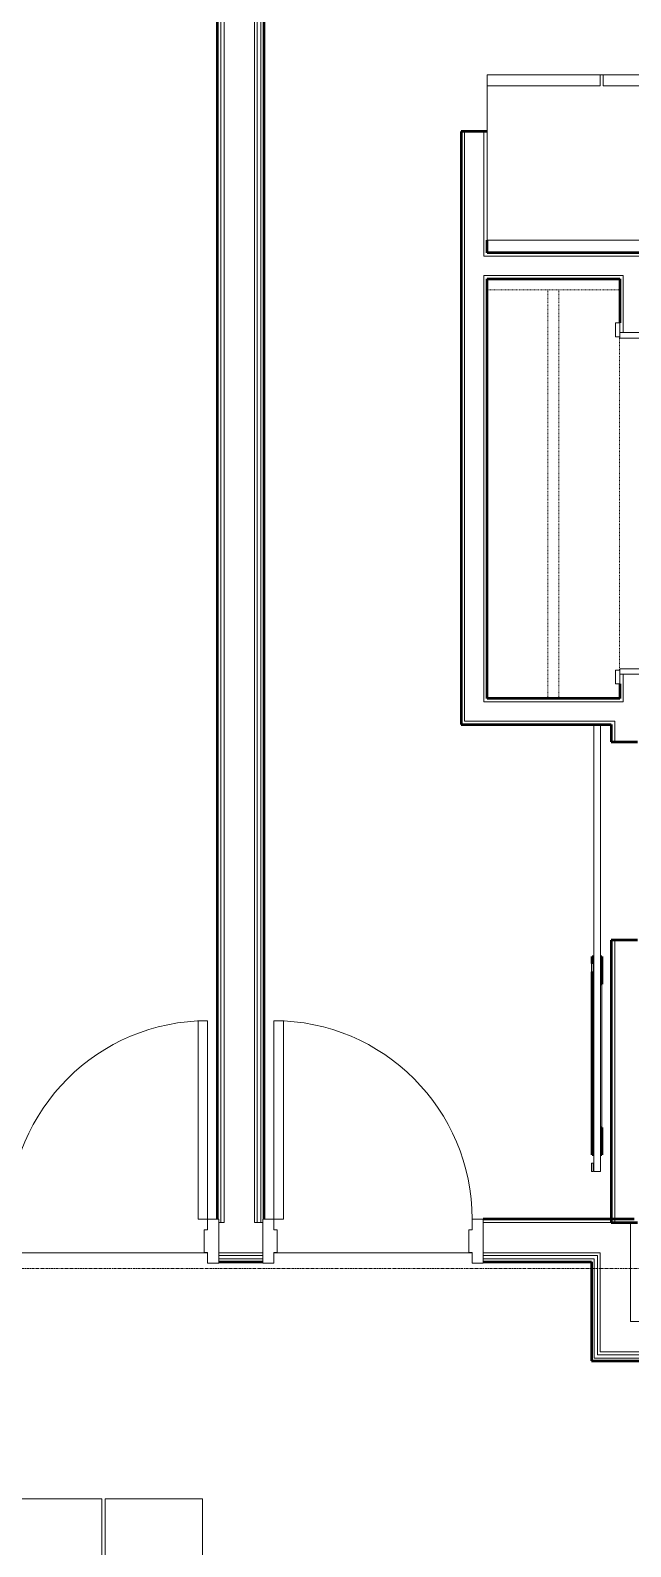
# Model space of a CAD drawing. Header units: inches. Extents: x -4217 to -1814, y 9706 to 12425.
# Drawn here: x -2752.9 to -2644, y 10416.7 to 10691.9 of the extents above; entities that cross this region are included whole.
import ezdxf

# ---------------------------------------------------------------- set-up
doc = ezdxf.new("R2010")
doc.units = ezdxf.units.IN
doc.header["$MEASUREMENT"] = 0
doc.linetypes.add('Dash', pattern=[0.25, 0.125, -0.125])
doc.linetypes.add('Grid Line 1_2_', pattern=[0.875, 0.5, -0.125, 0.125, -0.125])
for name, color, linetype, lineweight in [('A-DOOR-1', 7, 'Continuous', 9), ('A-DOOR-4', 10, 'Continuous', 13), ('A-DOOR-5', 250, 'Continuous', 50), ('A-DOOR-6', 31, 'Continuous', 20), ('A-DOOR-7', 31, 'Continuous', 9), ('A-DOOR-FRAM', 31, 'Continuous', 20), ('A-DOOR-FRAM-1', 50, 'Continuous', 20), ('A-FLOR', 192, 'Continuous', 13), ('A-FLOR-1', 10, 'Continuous', 13), ('A-WALL', 113, 'Continuous', 13), ('A-WALL-3', 250, 'Continuous', 50), ('A-WALL-4', 10, 'Continuous', 13), ('I-WALL-3', 2, 'Continuous', 50), ('Q-CASE-HDLN-1', 7, 'Dash', 9), ('Q-SPCQ-1', 7, 'Continuous', 9), ('S-GRID-1', 1, 'Grid Line 1_2_', 9)]:
    doc.layers.add(name, color=color, linetype=linetype, lineweight=lineweight)

msp = doc.modelspace()

# ---------------------------------------------------------------- linework, layer by layer
at = {"layer": 'A-DOOR-1'}
for p, q in [((-2646.7006, 10638.80673), (-2645.9506, 10638.80673)), ((-2646.7006, 10636.30673), (-2646.7006, 10638.80673)), ((-2645.9506, 10638.80673), (-2645.9506, 10636.30673)), ((-2645.9506, 10636.30673), (-2646.7006, 10636.30673)), ((-2646.7006, 10575.80673), (-2645.9506, 10575.80673)), ((-2646.7006, 10573.30673), (-2646.7006, 10575.80673)), ((-2645.9506, 10575.80673), (-2645.9506, 10573.30673)), ((-2645.9506, 10573.30673), (-2646.7006, 10573.30673))]:
    msp.add_line(p, q, dxfattribs=at)
at = {"layer": 'A-DOOR-4'}
for p, q in [((-2650.67166, 10565.7957), (-2650.67166, 10484.7957)), ((-2650.67166, 10565.7957), (-2650.04666, 10565.7957)), ((-2650.04666, 10565.7957), (-2649.42166, 10565.7957)), ((-2649.42166, 10484.7957), (-2649.42166, 10565.7957)), ((-2651.09874, 10521.06172), (-2651.09874, 10522.56172)), ((-2651.09874, 10522.56172), (-2650.77314, 10522.56172)), ((-2650.77314, 10521.06172), (-2650.77314, 10522.56172)), ((-2650.77314, 10521.06172), (-2651.09874, 10521.06172)), ((-2649.17166, 10492.7957), (-2649.17166, 10518.7957)), ((-2651.09874, 10484.7957), (-2651.09874, 10486.2957)), ((-2650.77314, 10486.2957), (-2651.09874, 10486.2957)), ((-2650.77314, 10484.7957), (-2650.77314, 10486.2957)), ((-2651.09874, 10484.7957), (-2650.77314, 10484.7957)), ((-2650.04666, 10484.7957), (-2650.67166, 10484.7957)), ((-2649.42166, 10484.7957), (-2650.04666, 10484.7957))]:
    msp.add_line(p, q, dxfattribs=at)
at = {"layer": 'A-DOOR-5'}
for p, q in [((-2650.92166, 10522.56172), (-2650.92166, 10523.7957)), ((-2650.92166, 10523.7957), (-2650.67166, 10523.7957)), ((-2649.42166, 10523.7957), (-2649.17166, 10523.7957)), ((-2649.17166, 10523.7957), (-2649.17166, 10518.7957)), ((-2650.92166, 10487.7957), (-2650.92166, 10521.06172)), ((-2649.17166, 10518.7957), (-2649.42166, 10518.7957)), ((-2649.42377, 10492.7957), (-2649.17166, 10492.7957)), ((-2649.17166, 10492.7957), (-2649.17166, 10487.7957)), ((-2650.67166, 10487.7957), (-2650.92166, 10487.7957)), ((-2649.17166, 10487.7957), (-2649.42245, 10487.7957))]:
    msp.add_line(p, q, dxfattribs=at)
at = {"layer": 'A-DOOR-6'}
for p, q in [((-2720.72374, 10512.1644), (-2722.47374, 10512.1644)), ((-2722.47374, 10512.1644), (-2722.47374, 10476.1644)), ((-2720.72374, 10476.1644), (-2720.72374, 10512.1644)), ((-2708.72374, 10476.1644), (-2708.72374, 10512.1644)), ((-2708.72374, 10512.1644), (-2706.97374, 10512.1644)), ((-2706.97374, 10512.1644), (-2706.97374, 10476.1644)), ((-2722.47374, 10476.1644), (-2720.72374, 10476.1644)), ((-2706.97374, 10476.1644), (-2708.72374, 10476.1644))]:
    msp.add_line(p, q, dxfattribs=at)
at = {"layer": 'A-DOOR-7'}
for centre, start, end in [((-2720.72374, 10476.1644), 90, 180), ((-2708.72374, 10476.1644), 0, 90)]:
    msp.add_arc(centre, 36, start, end, dxfattribs=at)
at = {"layer": 'A-DOOR-FRAM'}
for p, q in [((-2720.72374, 10476.1644), (-2720.72374, 10474.2269)), ((-2718.72374, 10476.1644), (-2720.72374, 10476.1644)), ((-2718.72374, 10468.1644), (-2718.72374, 10476.1644)), ((-2710.72374, 10476.1644), (-2708.72374, 10476.1644)), ((-2710.72374, 10468.1644), (-2710.72374, 10476.1644)), ((-2708.72374, 10476.1644), (-2708.72374, 10474.2269)), ((-2672.72374, 10474.2269), (-2672.72374, 10476.1644)), ((-2672.72374, 10476.1644), (-2670.72374, 10476.1644)), ((-2670.72374, 10476.1644), (-2670.72374, 10468.1644)), ((-2720.72374, 10474.2269), (-2721.34874, 10474.2269)), ((-2721.34874, 10474.2269), (-2721.34874, 10470.1019)), ((-2708.72374, 10474.2269), (-2708.09874, 10474.2269)), ((-2708.09874, 10474.2269), (-2708.09874, 10470.1019)), ((-2673.34874, 10474.2269), (-2672.72374, 10474.2269)), ((-2673.34874, 10470.1019), (-2673.34874, 10474.2269)), ((-2721.34874, 10470.1019), (-2720.72374, 10470.1019)), ((-2720.72374, 10470.1019), (-2720.72374, 10468.1644)), ((-2708.72374, 10470.1019), (-2708.72374, 10468.1644)), ((-2708.09874, 10470.1019), (-2708.72374, 10470.1019)), ((-2672.72374, 10470.1019), (-2673.34874, 10470.1019)), ((-2672.72374, 10468.1644), (-2672.72374, 10470.1019)), ((-2720.72374, 10468.1644), (-2718.72374, 10468.1644)), ((-2708.72374, 10468.1644), (-2710.72374, 10468.1644)), ((-2670.72374, 10468.1644), (-2672.72374, 10468.1644))]:
    msp.add_line(p, q, dxfattribs=at)
at = {"layer": 'A-DOOR-FRAM-1'}
for p, q in [((-2645.9506, 10637.05673), (-2641.2006, 10637.05673)), ((-2645.9506, 10636.05673), (-2645.9506, 10637.05673)), ((-2641.2006, 10636.05673), (-2645.9506, 10636.05673)), ((-2645.9506, 10576.05673), (-2641.2006, 10576.05673)), ((-2645.9506, 10575.05673), (-2645.9506, 10576.05673)), ((-2641.2006, 10575.05673), (-2645.9506, 10575.05673))]:
    msp.add_line(p, q, dxfattribs=at)
at = {"layer": 'A-FLOR'}
for p, q in [((-2739.92374, 10425.3894), (-2778.57374, 10425.3894)), ((-2739.92374, 10381.1644), (-2739.92374, 10425.3894)), ((-2739.29874, 10425.3894), (-2739.29874, 10381.1644)), ((-2721.68021, 10425.3894), (-2739.29874, 10425.3894)), ((-2721.68021, 10381.1644), (-2721.68021, 10425.3894))]:
    msp.add_line(p, q, dxfattribs=at)
at = {"layer": 'A-FLOR-1'}
for p, q in [((-2756.72374, 10470.0394), (-2720.72374, 10470.0394)), ((-2720.72374, 10470.0394), (-2756.72374, 10470.0394)), ((-2708.72374, 10470.0394), (-2672.72374, 10470.0394)), ((-2672.72374, 10470.0394), (-2708.72374, 10470.0394))]:
    msp.add_line(p, q, dxfattribs=at)
at = {"layer": 'A-WALL'}
for p, q in [((-2718.34874, 10843.1394), (-2718.34874, 10475.5394)), ((-2717.72374, 10843.1394), (-2717.72374, 10475.5394)), ((-2712.22374, 10843.1394), (-2712.22374, 10475.5394)), ((-2711.72374, 10843.1394), (-2711.72374, 10475.5394)), ((-2711.09874, 10843.1394), (-2711.09874, 10475.5394)), ((-2717.72374, 10475.5394), (-2718.72374, 10475.5394)), ((-2710.72374, 10475.5394), (-2712.22374, 10475.5394)), ((-2643.97374, 10475.5394), (-2670.72374, 10475.5394)), ((-2643.97374, 10475.5394), (-2643.97374, 10457.5394)), ((-2710.72374, 10470.0394), (-2718.72374, 10470.0394)), ((-2710.72374, 10469.5394), (-2718.72374, 10469.5394)), ((-2649.47374, 10470.0394), (-2670.72374, 10470.0394)), ((-2649.97374, 10469.5394), (-2670.72374, 10469.5394)), ((-2649.97374, 10469.5394), (-2649.97374, 10451.5394)), ((-2649.47374, 10470.0394), (-2649.47374, 10452.0394)), ((-2710.72374, 10468.9144), (-2718.72374, 10468.9144)), ((-2650.59874, 10468.9144), (-2670.72374, 10468.9144)), ((-2650.59874, 10468.9144), (-2650.59874, 10450.9144)), ((-2516.12374, 10457.5394), (-2643.97374, 10457.5394)), ((-2505.8267, 10450.9144), (-2650.59874, 10450.9144)), ((-2506.08558, 10451.5394), (-2649.97374, 10451.5394)), ((-2506.29269, 10452.0394), (-2649.47374, 10452.0394))]:
    msp.add_line(p, q, dxfattribs=at)
at = {"layer": 'A-WALL-3'}
for p, q in [((-2674.72374, 10673.55673), (-2674.72374, 10570.64756)), ((-2669.97374, 10673.55673), (-2674.72374, 10673.55673)), ((-2669.97374, 10651.5457), (-2669.97374, 10653.8582)), ((-2514.87374, 10651.5457), (-2669.97374, 10651.5457)), ((-2669.97374, 10646.7957), (-2645.9506, 10646.7957)), ((-2669.97374, 10570.64756), (-2669.97374, 10646.7957)), ((-2645.9506, 10646.7957), (-2645.9506, 10638.80673)), ((-2645.9506, 10573.30673), (-2645.9506, 10570.64756)), ((-2674.72374, 10570.64756), (-2674.72374, 10566.52256)), ((-2645.9506, 10570.64756), (-2669.97374, 10570.64756)), ((-2674.72374, 10566.52256), (-2674.72374, 10565.89756)), ((-2674.72374, 10565.89756), (-2647.47374, 10565.89756)), ((-2647.47374, 10565.89756), (-2647.47374, 10562.7957)), ((-2647.47374, 10562.7957), (-2642.72374, 10562.7957)), ((-2642.72374, 10526.7957), (-2647.47374, 10526.7957)), ((-2647.47374, 10526.7957), (-2647.47374, 10475.52256)), ((-2647.47374, 10475.52256), (-2642.72374, 10475.52256))]:
    msp.add_line(p, q, dxfattribs=at)
at = {"layer": 'A-WALL-4'}
for p, q in [((-2674.09874, 10570.64756), (-2674.09874, 10673.55673)), ((-2670.59874, 10650.9207), (-2670.59874, 10673.55673)), ((-2669.97374, 10650.9207), (-2670.59874, 10650.9207)), ((-2669.97374, 10650.9207), (-2514.87374, 10650.9207)), ((-2669.97374, 10647.4207), (-2670.59874, 10647.4207)), ((-2670.59874, 10570.64756), (-2670.59874, 10647.4207)), ((-2669.97374, 10647.4207), (-2645.3256, 10647.4207)), ((-2645.3256, 10646.7957), (-2645.3256, 10647.4207)), ((-2645.3256, 10646.7957), (-2645.3256, 10637.05673)), ((-2645.3256, 10575.05673), (-2645.3256, 10570.02256)), ((-2674.09874, 10570.02256), (-2674.09874, 10570.64756)), ((-2674.09874, 10566.52256), (-2674.09874, 10570.02256)), ((-2670.59874, 10570.02256), (-2670.59874, 10570.64756)), ((-2670.59874, 10570.02256), (-2645.9506, 10570.02256)), ((-2645.3256, 10570.02256), (-2645.9506, 10570.02256)), ((-2674.09874, 10566.52256), (-2646.84874, 10566.52256)), ((-2646.84874, 10565.89756), (-2646.84874, 10566.52256)), ((-2646.84874, 10565.89756), (-2646.84874, 10562.7957)), ((-2646.84874, 10526.7957), (-2646.84874, 10475.52256))]:
    msp.add_line(p, q, dxfattribs=at)
at = {"layer": 'I-WALL-3'}
for p, q in [((-2718.97374, 10744.76988), (-2718.97374, 10476.1644)), ((-2710.47374, 10476.1644), (-2710.47374, 10744.77447)), ((-2643.34874, 10476.1644), (-2670.72374, 10476.1644)), ((-2718.72374, 10468.4144), (-2710.72374, 10468.4144)), ((-2670.72374, 10468.4144), (-2651.09874, 10468.4144)), ((-2651.09874, 10468.4144), (-2651.09874, 10450.4144)), ((-2651.09874, 10450.4144), (-2505.61959, 10450.4144))]:
    msp.add_line(p, q, dxfattribs=at)
at = {"layer": 'Q-CASE-HDLN-1'}
for p, q in [((-2669.97374, 10570.64756), (-2669.97374, 10644.80673)), ((-2669.97374, 10644.80673), (-2645.97374, 10644.80673)), ((-2658.97374, 10644.80673), (-2658.97374, 10570.64756)), ((-2656.97374, 10644.80673), (-2656.97374, 10570.64756)), ((-2645.97374, 10644.80673), (-2645.97374, 10638.80673)), ((-2645.97374, 10636.30673), (-2645.97374, 10575.80673)), ((-2645.97374, 10573.30673), (-2645.97374, 10570.64756)), ((-2645.97374, 10570.64756), (-2669.97374, 10570.64756))]:
    msp.add_line(p, q, dxfattribs=at)
at = {"layer": 'Q-SPCQ-1'}
for p, q in [((-2634.22374, 10683.8582), (-2669.97374, 10683.8582)), ((-2669.97374, 10683.8582), (-2669.97374, 10653.8582)), ((-2669.97374, 10683.8582), (-2649.47374, 10683.8582)), ((-2669.97374, 10683.8582), (-2669.97374, 10681.8582)), ((-2649.47374, 10681.8582), (-2669.97374, 10681.8582)), ((-2649.47374, 10681.8582), (-2649.47374, 10683.8582)), ((-2648.97374, 10683.8582), (-2634.22374, 10683.8582)), ((-2648.97374, 10683.8582), (-2648.97374, 10681.8582)), ((-2634.22374, 10681.8582), (-2648.97374, 10681.8582)), ((-2669.97374, 10653.8582), (-2634.22374, 10653.8582))]:
    msp.add_line(p, q, dxfattribs=at)
at = {"layer": 'S-GRID-1'}
msp.add_line((-1814.20638, 10467.1894), (-4168.71446, 10467.1894), dxfattribs=at)

doc.saveas('drawing.dxf')
